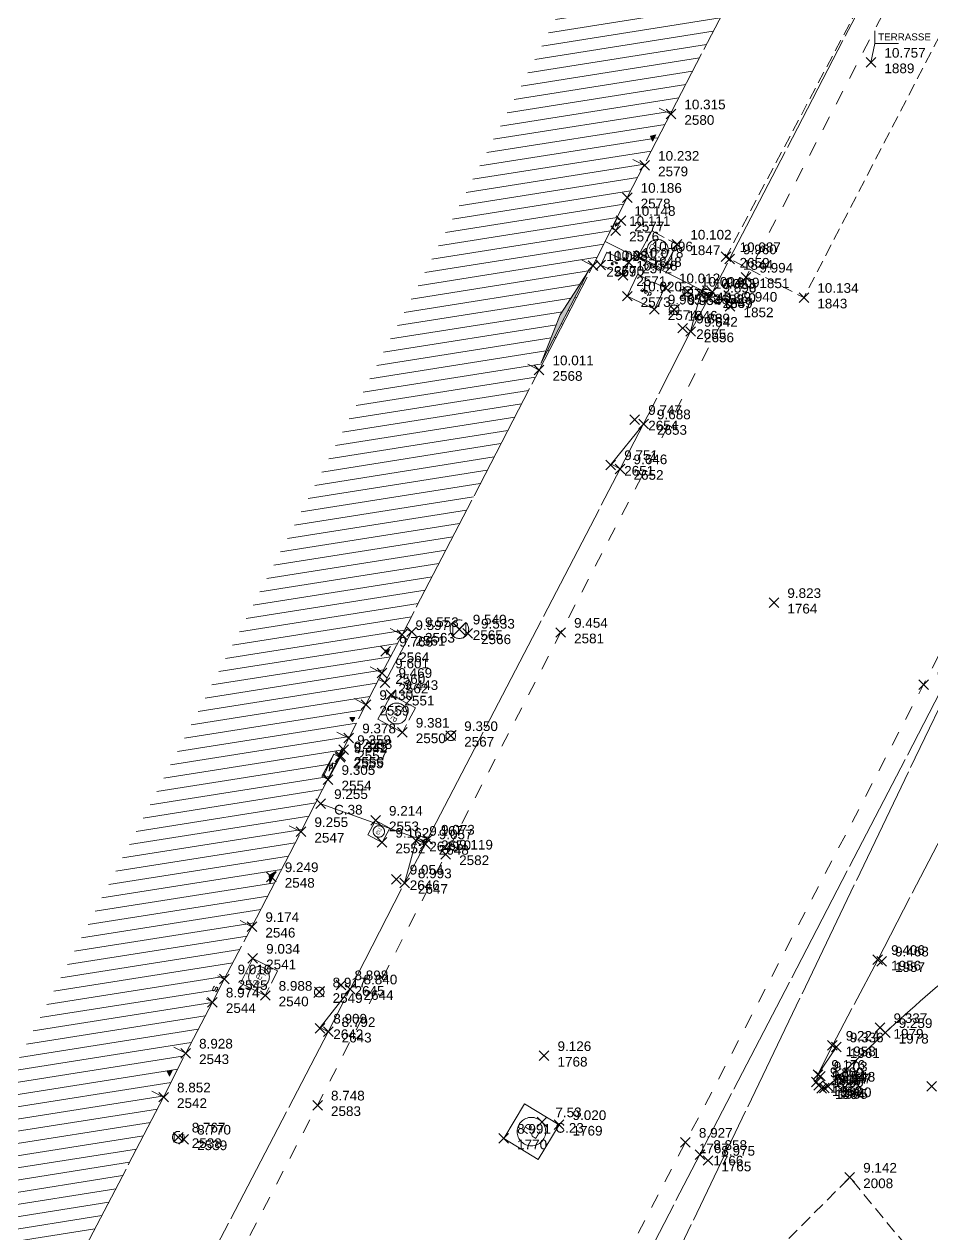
# Model space of a CAD drawing. Header units: metres. Extents: x 1223562 to 1223801, y 7191360 to 7191620.
# Drawn here: x 1223712.33 to 1223731.14, y 7191459.21 to 7191484.27 of the extents above; entities that cross this region are included whole.
import ezdxf

# ---------------------------------------------------------------- set-up
doc = ezdxf.new("R2010")
doc.units = ezdxf.units.M
doc.header["$PDMODE"] = 3
doc.header["$PDSIZE"] = 0.1
for name, pattern in [('LL_0822', [2.5, 2.5, 0]), ('LL_0824', [0.35, 0.1, -0.25]), ('LL_0826', [2.5, 2.5, 0]), ('LL_0829', [0.6, 0.3, -0.3]), ('RL_1103', [0.375, 0.25, -0.125]), ('RL_1105', [2.5, 2.5, 0]), ('RL_1110', [2.5, 2.5, 0]), ('Socle_Continu', [2.5, 2.5, 0]), ('YL_2901', [2.5, 2.5, 0])]:
    doc.linetypes.add(name, pattern=pattern)
for name, color, linetype, lineweight in [('BATIH_SCS', 201, 'Socle_Continu', 13), ('BATIM_SCI', 201, 'Socle_Continu', 13), ('EAUPO_SCS', 140, 'Socle_Continu', 13), ('ELECT_SCS', 1, 'Socle_Continu', 13), ('GAZFL_SCS', 40, 'Socle_Continu', 13), ('SIGTA_SCI', 7, 'Socle_Continu', 13), ('SIGTM_SCI', 1, 'Socle_Continu', 13), ('SIGTO_SCI', 255, 'Socle_Continu', 13), ('TELEC_SCS', 3, 'Socle_Continu', 13), ('VOIRI_SCS', 7, 'Socle_Continu', 13)]:
    doc.layers.add(name, color=color, linetype=linetype, lineweight=lineweight)
for name, color, linetype, lineweight, true_color in [('BATIM_SCS', 7, 'Socle_Continu', 13, 0xdf7fff), ('EAUPL_SCS', 5, 'Socle_Continu', 13, 0x0000ff), ('EAUUS_SCS', 7, 'Socle_Continu', 13, 0x7f3f00), ('SIGTS_PSS', 7, 'Socle_Continu', 13, 0x9966cc)]:
    doc.layers.add(name, color=color, linetype=linetype, lineweight=lineweight, true_color=true_color)
doc.styles.get("Standard").update_dxf_attribs({"font": 'arial.ttf'})
doc.styles.add('Style_2', font='WINGDNG3.TTF')
doc.linetypes.add('BL_0068', pattern='A,0.508,-0.254,["}",Style_2,S=0.254,R=0,X=-0.2,Y=-0.12],0.254', length=1.016)
pattern_1 = [(9, (0, 0), (-0.03910861626, 0.246922085149), [])]

# ---------------------------------------------------------------- blocks, each defined once
blk = doc.blocks.new('YP_1521')
at = {"layer": 'SIGTO_SCI', "color": 7, "linetype": 'Socle_Continu'}
blk.add_point((0, 0), dxfattribs=at)
at = {"layer": 'SIGTA_SCI', "linetype": 'Socle_Continu'}
blk.add_attdef('ALT', (0.278, 0.099), '', height=0.2, dxfattribs=at)
at = {"layer": 'SIGTA_SCI', "linetype": 'Socle_Continu', "flags": 9}
blk.add_attdef('CALQUE_ALT', (1.69, -1.18), '', height=0.2, dxfattribs=at)
at = {"layer": 'SIGTM_SCI', "linetype": 'Socle_Continu'}
blk.add_attdef('MAT', (0.278, -0.223), '', height=0.2, dxfattribs=at)
at = {"layer": 'SIGTM_SCI', "linetype": 'Socle_Continu', "flags": 9}
blk.add_attdef('CALQUE_MAT', (1.69, -1.501), '', height=0.2, dxfattribs=at)
at = {"layer": 'SIGTO_SCI', "linetype": 'Socle_Continu', "flags": 9}
for tag, p in [('ID', (1.69, 0.105)), ('NATURE', (1.69, -0.216)), ('FAMILLE', (1.69, -0.538)), ('CALQUE', (1.69, -0.859)), ('PCRS', (1.69, -1.823))]:
    blk.add_attdef(tag, p, '', height=0.2, dxfattribs=at)
blk = doc.blocks.new('CP_0163')
at = {"layer": 'EAUUS_SCS', "linetype": 'Socle_Continu'}
blk.add_lwpolyline([(0, 0), (1, 0), (1, 1), (0, 1)], close=True, dxfattribs=at)
at = {"layer": 'EAUUS_SCS', "linetype": 'Socle_Continu', "const_width": 0.0235, "flags": 128}
for points in [[(0.45, 0.412), (0.362, 0.412, -0.405328), (0.31, 0.465), (0.31, 0.553, -0.999132), (0.45, 0.553), (0.45, 0.518), (0.327, 0.518)], [(0.538, 0.624), (0.538, 0.474, 0.410802), (0.6, 0.412), (0.679, 0.412), (0.679, 0.624)]]:
    blk.add_lwpolyline(points, format="xyb", dxfattribs=at)
at = {"layer": 'EAUUS_SCS', "linetype": 'Socle_Continu'}
blk.add_circle((0.5, 0.5), 0.353, dxfattribs=at)
at = {"layer": 'EAUUS_SCS', "linetype": 'Socle_Continu', "flags": 9}
for tag, p in [('ID', (1.381, 1.06)), ('NATURE', (1.381, 0.739)), ('FAMILLE', (1.381, 0.417)), ('CALQUE', (1.381, 0.096)), ('PCRS', (1.381, -0.225)), ('TYPE', (1.381, -0.546))]:
    blk.add_attdef(tag, p, '', height=0.2, dxfattribs=at)
blk = doc.blocks.new('AP_0001')
at = {"layer": 'EAUPO_SCS', "linetype": 'Socle_Continu'}
blk.add_line((0.113, 0.113), (-0.113, -0.113), dxfattribs=at)
blk.add_circle((0, 0), 0.1, dxfattribs=at)
at = {"layer": 'EAUPO_SCS', "linetype": 'Socle_Continu', "flags": 9}
for tag, p in [('ID', (0.809, 0.507)), ('NATURE', (0.809, 0.186)), ('FAMILLE', (0.809, -0.135)), ('CALQUE', (0.809, -0.456)), ('PCRS', (0.809, -0.778))]:
    blk.add_attdef(tag, p, '', height=0.2, dxfattribs=at)
blk = doc.blocks.new('AP_0003')
at = {"layer": 'EAUPO_SCS', "linetype": 'Socle_Continu', "flags": 128}
blk.add_lwpolyline([(-0.001, 1), (0.999, 1.001), (1, 0.001), (0, 0)], close=True, dxfattribs=at)
at = {"layer": 'EAUPO_SCS', "linetype": 'Socle_Continu', "const_width": 0.0215, "flags": 128}
for points in [[(0.282, 0.597, -0.408207), (0.338, 0.54), (0.338, 0.403), (0.258, 0.403, -1.002527), (0.258, 0.5)], [(0.564, 0.403), (0.484, 0.403, -0.408864), (0.435, 0.452), (0.435, 0.533, -0.99952), (0.564, 0.533), (0.564, 0.5), (0.435, 0.5)], [(0.661, 0.307), (0.661, 0.597), (0.734, 0.597, -0.410969), (0.79, 0.54), (0.79, 0.46, -0.406349), (0.734, 0.403), (0.661, 0.403)]]:
    blk.add_lwpolyline(points, format="xyb", dxfattribs=at)
for points in [[(0.225, 0.597), (0.282, 0.597)], [(0.338, 0.5), (0.258, 0.5)]]:
    blk.add_lwpolyline(points, dxfattribs=at)
at = {"layer": 'EAUPO_SCS', "linetype": 'Socle_Continu'}
blk.add_circle((0.5, 0.5), 0.375, dxfattribs=at)
at = {"layer": 'EAUPO_SCS', "linetype": 'Socle_Continu', "flags": 9}
for tag, p in [('NATURE', (1.446, 0.708)), ('ID', (1.446, 1.029)), ('FAMILLE', (1.446, 0.386)), ('CALQUE', (1.446, 0.065)), ('TYPE', (1.446, -0.577)), ('PCRS', (1.446, -0.256))]:
    blk.add_attdef(tag, p, '', height=0.2, dxfattribs=at)
blk = doc.blocks.new('BP_0091')
at = {"layer": 'EAUPL_SCS', "linetype": 'Socle_Continu'}
h = blk.add_hatch(color=256, dxfattribs=at)
h.dxf.hatch_style = 1
h.paths.add_polyline_path([(0.094, 0), (0.906, 0, 0.388383)])
blk.add_line((0.906, 0), (0.094, 0), dxfattribs=at)
at = {"layer": 'EAUPL_SCS', "linetype": 'Socle_Continu', "flags": 128}
blk.add_lwpolyline([(0, 0), (0, 0.505), (1, 0.505), (1, 0)], close=True, dxfattribs=at)
at = {"layer": 'EAUPL_SCS', "linetype": 'Socle_Continu'}
blk.add_arc((0.5, -0.444), 0.602, 47.54938, 132.45062, dxfattribs=at)
at = {"layer": 'EAUPL_SCS', "linetype": 'Socle_Continu', "flags": 9}
for tag, p in [('NATURE', (1.448, 0.587)), ('ID', (1.448, 0.909)), ('CALQUE', (1.448, -0.055)), ('FAMILLE', (1.448, 0.266)), ('PCRS', (1.448, -0.377))]:
    blk.add_attdef(tag, p, '', height=0.2, dxfattribs=at)
blk = doc.blocks.new('LP_0841')
at = {"layer": 'VOIRI_SCS', "linetype": 'Socle_Continu', "flags": 128}
blk.add_lwpolyline([(0, 0), (0, 0.5), (1, 0)], dxfattribs=at)
at = {"layer": 'VOIRI_SCS', "linetype": 'Socle_Continu', "flags": 9}
for tag, p in [('ID', (1.428, 0.548)), ('NATURE', (1.428, 0.227)), ('FAMILLE', (1.428, -0.095)), ('CALQUE', (1.428, -0.416)), ('PCRS', (1.428, -0.737))]:
    blk.add_attdef(tag, p, '', height=0.2, dxfattribs=at)
blk = doc.blocks.new('JP_0701')
at = {"layer": 'GAZFL_SCS', "linetype": 'Socle_Continu'}
for p, q in [((0.353, 0.353), (-0.353, -0.353)), ((-0.353, -0.353), (-0.353, 0.353)), ((-0.353, 0.353), (0.353, -0.353)), ((0.353, 0.353), (0.353, -0.353))]:
    blk.add_line(p, q, dxfattribs=at)
blk.add_circle((0, 0), 0.5, dxfattribs=at)
at = {"layer": 'GAZFL_SCS', "linetype": 'Socle_Continu', "flags": 9}
for tag, p in [('ID', (1.116, 0.579)), ('NATURE', (1.116, 0.258)), ('FAMILLE', (1.116, -0.063)), ('CALQUE', (1.116, -0.385)), ('PCRS', (1.116, -0.706))]:
    blk.add_attdef(tag, p, '', height=0.2, dxfattribs=at)
blk = doc.blocks.new('RP_1121')
at = {"layer": 'BATIM_SCS', "linetype": 'Socle_Continu'}
blk.add_hatch(color=256, dxfattribs=at).paths.add_polyline_path([(0.438, 0.086), (0.5, 0.172), (0.563, 0.086)])
for p, q in [((0, 0.276), (0, 0)), ((1, -0.001), (1, 0.275)), ((0.438, 0.086), (0.5, 0.172)), ((0.5, 0.172), (0.563, 0.086)), ((0.563, 0.086), (0.438, 0.086))]:
    blk.add_line(p, q, dxfattribs=at)
at = {"layer": 'BATIM_SCS', "linetype": 'Socle_Continu', "flags": 9}
for tag, p in [('ID', (1.431, 0.651)), ('NATURE', (1.431, 0.33)), ('FAMILLE', (1.431, 0.008)), ('CALQUE', (1.431, -0.313)), ('PCRS', (1.431, -0.634))]:
    blk.add_attdef(tag, p, '', height=0.2, dxfattribs=at)
blk = doc.blocks.new('FP_0406')
at = {"layer": 'ELECT_SCS', "linetype": 'Socle_Continu'}
blk.add_hatch(color=256, dxfattribs=at).paths.add_polyline_path([(0, 0), (0, 0.286), (1, 0.286), (0.1, 0.229)])
at = {"layer": 'ELECT_SCS', "linetype": 'Socle_Continu', "flags": 128}
blk.add_lwpolyline([(0, 0.286), (0, 0), (1, 0), (1, 0.286)], close=True, dxfattribs=at)
at = {"layer": 'ELECT_SCS', "linetype": 'Socle_Continu'}
blk.add_lwpolyline([(0, 0), (0, 0.286), (1, 0.286), (0.1, 0.229)], close=True, dxfattribs=at)
at = {"layer": 'ELECT_SCS', "linetype": 'Socle_Continu', "flags": 128}
blk.add_lwpolyline([(0.689, 0.161), (0.466, 0.074), (0.473, 0.136), (0.314, 0.12), (0.54, 0.215), (0.526, 0.147), (0.689, 0.161)], dxfattribs=at)
at = {"layer": 'ELECT_SCS', "linetype": 'Socle_Continu', "flags": 9}
for tag, p in [('NATURE', (1.244, 0.357)), ('ID', (1.244, 0.678)), ('FAMILLE', (1.244, 0.035)), ('CALQUE', (1.244, -0.286)), ('PCRS', (1.244, -0.607))]:
    blk.add_attdef(tag, p, '', height=0.2, dxfattribs=at)
blk = doc.blocks.new('RP_1122')
at = {"layer": 'BATIM_SCS', "linetype": 'Socle_Continu'}
blk.add_hatch(color=256, dxfattribs=at).paths.add_polyline_path([(0.062, 0.033), (0.938, 0.033), (0.5, 0.133)])
for p, q in [((0, 0.265), (0, 0)), ((1, 0), (1, 0.265)), ((0.5, 0.133), (0.062, 0.033)), ((0.938, 0.033), (0.5, 0.133)), ((0.062, 0.033), (0.938, 0.033))]:
    blk.add_line(p, q, dxfattribs=at)
at = {"layer": 'BATIM_SCS', "linetype": 'Socle_Continu', "flags": 9}
for tag, p in [('ID', (1.342, 0.871)), ('NATURE', (1.342, 0.549)), ('FAMILLE', (1.342, 0.228)), ('CALQUE', (1.342, -0.093)), ('PCRS', (1.342, -0.415))]:
    blk.add_attdef(tag, p, '', height=0.2, dxfattribs=at)
blk = doc.blocks.new('IP_0645')
at = {"layer": 'TELEC_SCS', "linetype": 'Socle_Continu'}
h = blk.add_hatch(color=256, dxfattribs=at)
edge = h.paths.add_edge_path()
edge.add_ellipse((0.552, 0.603), major_axis=(-0.0325, 0.0325), ratio=1, start_angle=-134.959, end_angle=45.041, ccw=False)
edge.add_ellipse((0.552, 0.603), major_axis=(0.0325, 0.0325), ratio=1, start_angle=135.041, end_angle=315.041, ccw=False)
h = blk.add_hatch(color=256, dxfattribs=at)
edge = h.paths.add_edge_path()
edge.add_ellipse((0.414, 0.404), major_axis=(0.0324, 0.0324), ratio=1, start_angle=-44.959, end_angle=135.041, ccw=False)
edge.add_ellipse((0.414, 0.404), major_axis=(0.0324, 0.0324), ratio=1, start_angle=135.041, end_angle=315.041, ccw=False)
at = {"layer": 'TELEC_SCS', "linetype": 'Socle_Continu', "flags": 128}
blk.add_lwpolyline([(0, 1), (1, 1), (1, 0), (0, 0)], close=True, dxfattribs=at)
at = {"layer": 'TELEC_SCS', "linetype": 'Socle_Continu'}
for points in [[(0.378, 0.5, 0.062521), (0.367, 0.41, 0.003745), (0.367, 0.404, 0.098491)], [(0.413, 0.573, 0.059478), (0.388, 0.529, 0.035459), (0.378, 0.5, 0.098491)], [(0.47, 0.622, 0.070816), (0.429, 0.592, 0.035655), (0.413, 0.573, 0.098491)], [(0.55, 0.649, 0.060394), (0.492, 0.633, 0.025244), (0.47, 0.622, 0.098491)], [(0.598, 0.603, 0.098311), (0.594, 0.621, 0.098491), (0.584, 0.636, 0.098491), (0.57, 0.646, 0.098491), (0.552, 0.649, 0.098491), (0.534, 0.646, 0.098491), (0.52, 0.636, 0.098491), (0.51, 0.621, 0.098491), (0.506, 0.603, 0.000179), (0.506, 0.603, 0.098491)], [(0.506, 0.603, 0.098311), (0.51, 0.586, 0.098491), (0.52, 0.571, 0.098491), (0.534, 0.561, 0.098491), (0.552, 0.557, 0.098491), (0.57, 0.561, 0.098491), (0.584, 0.571, 0.098491), (0.594, 0.586, 0.098491), (0.598, 0.603, 0.000179), (0.598, 0.603, 0.098491)], [(0.46, 0.404, 0.098311), (0.457, 0.422, 0.098491), (0.447, 0.437, 0.098491), (0.432, 0.447, 0.098491), (0.414, 0.45, 0.098491), (0.397, 0.447, 0.098491), (0.382, 0.437, 0.098491), (0.372, 0.422, 0.098491), (0.369, 0.404, 0.000179), (0.369, 0.404, 0.098491)], [(0.369, 0.404, 0.098311), (0.372, 0.387, 0.098491), (0.382, 0.372, 0.098491), (0.397, 0.362, 0.098491), (0.414, 0.359, 0.098491), (0.432, 0.362, 0.098491), (0.447, 0.372, 0.098491), (0.457, 0.387, 0.098491), (0.46, 0.404, 0.000179), (0.46, 0.404, 0.098491)]]:
    blk.add_lwpolyline(points, format="xyb", dxfattribs=at)
at = {"layer": 'TELEC_SCS', "linetype": 'Socle_Continu', "flags": 9}
for tag, p in [('ID', (1.139, 0.951)), ('NATURE', (1.139, 0.63)), ('FAMILLE', (1.139, 0.309)), ('CALQUE', (1.139, -0.012)), ('PCRS', (1.139, -0.334))]:
    blk.add_attdef(tag, p, '', height=0.2, dxfattribs=at)
blk = doc.blocks.new('AP_0009')
at = {"layer": 'EAUPO_SCS', "linetype": 'Socle_Continu', "flags": 128}
blk.add_lwpolyline([(1, 0), (0, 0), (0, 1), (1, 1)], close=True, dxfattribs=at)
at = {"layer": 'EAUPO_SCS', "linetype": 'Socle_Continu', "const_width": 0.0132, "flags": 128}
for points in [[(0.366, 0.559, -0.408207), (0.401, 0.525), (0.401, 0.441), (0.352, 0.441, -1.002527), (0.352, 0.5)], [(0.54, 0.441), (0.49, 0.441, -0.408864), (0.46, 0.47), (0.46, 0.52, -0.99952), (0.54, 0.52), (0.54, 0.5), (0.46, 0.5)], [(0.599, 0.381), (0.599, 0.559), (0.643, 0.559, -0.410969), (0.678, 0.525), (0.678, 0.475, -0.406349), (0.643, 0.441), (0.599, 0.441)]]:
    blk.add_lwpolyline(points, format="xyb", dxfattribs=at)
for points in [[(0.332, 0.559), (0.366, 0.559)], [(0.401, 0.5), (0.352, 0.5)]]:
    blk.add_lwpolyline(points, dxfattribs=at)
at = {"layer": 'EAUPO_SCS', "linetype": 'Socle_Continu', "flags": 9}
for tag, p in [('ID', (1.244, 0.846)), ('NATURE', (1.244, 0.525)), ('FAMILLE', (1.244, 0.204)), ('CALQUE', (1.244, -0.118)), ('PCRS', (1.244, -0.439))]:
    blk.add_attdef(tag, p, '', height=0.2, dxfattribs=at)
blk = doc.blocks.new('LP_0842')
at = {"layer": 'VOIRI_SCS', "linetype": 'Socle_Continu', "flags": 128}
blk.add_lwpolyline([(1, 0), (1, 0.5), (0, 0)], dxfattribs=at)
at = {"layer": 'VOIRI_SCS', "linetype": 'Socle_Continu', "flags": 9}
for tag, p in [('ID', (1.488, 0.614)), ('NATURE', (1.488, 0.292)), ('FAMILLE', (1.488, -0.029)), ('CALQUE', (1.488, -0.35)), ('PCRS', (1.488, -0.672))]:
    blk.add_attdef(tag, p, '', height=0.2, dxfattribs=at)
blk = doc.blocks.new('*U65')
at = {"layer": 'BATIM_SCI', "linetype": 'Socle_Continu'}
blk.add_line((0.114, 0.54), (0, 0), dxfattribs=at)
at = {"layer": 'BATIM_SCI', "linetype": 'Socle_Continu', "flags": 128}
blk.add_lwpolyline([(0.787, 0.54), (0.114, 0.54), (0.114, 0.897)], dxfattribs=at)
at = {"layer": 'BATIM_SCI', "linetype": 'Socle_Continu'}
blk.add_point((0, 0), dxfattribs=at)
blk.add_attdef('TXT', (0.203, 0.627), '', height=0.2, dxfattribs=at)
at = {"layer": 'BATIM_SCI', "linetype": 'Socle_Continu', "flags": 9}
for tag, p in [('NATURE', (1.967, -0.177)), ('ID', (1.967, 0.144)), ('FAMILLE', (1.967, -0.499)), ('CALQUE', (1.967, -0.82)), ('PCRS', (1.967, -1.141))]:
    blk.add_attdef(tag, p, '', height=0.2, dxfattribs=at)
blk = doc.blocks.new('RP_1123')
at = {"layer": 'BATIM_SCS', "linetype": 'Socle_Continu'}
for p, q in [((0, 0.25), (0, 0)), ((0, 0), (0.898, 0)), ((0.365, 0.188), (0.421, 0.203)), ((0.365, 0.188), (0.365, 0.156)), ((0.365, 0.141), (0.365, 0.156)), ((0.365, 0.141), (0.393, 0.125)), ((0.421, 0.047), (0.365, 0.062)), ((0.393, 0.125), (0.477, 0.125)), ((0.477, 0.203), (0.421, 0.203)), ((0.477, 0.047), (0.421, 0.047)), ((0.477, 0.203), (0.533, 0.188)), ((0.477, 0.125), (0.533, 0.109)), ((0.533, 0.062), (0.477, 0.047)), ((0.533, 0.109), (0.533, 0.094)), ((0.533, 0.094), (0.533, 0.062)), ((0.898, 0), (0.898, 0.25))]:
    blk.add_line(p, q, dxfattribs=at)
at = {"layer": 'BATIM_SCS', "linetype": 'Socle_Continu', "flags": 9}
for tag, p in [('ID', (1.247, 0.805)), ('NATURE', (1.247, 0.484)), ('CALQUE', (1.247, -0.159)), ('FAMILLE', (1.247, 0.163)), ('PCRS', (1.247, -0.48))]:
    blk.add_attdef(tag, p, '', height=0.2, dxfattribs=at)

msp = doc.modelspace()

# ---------------------------------------------------------------- hatches: boundary and pattern name
at = {"layer": 'BATIH_SCS', "linetype": 'Socle_Continu'}
h = msp.add_hatch(dxfattribs=at)
h.set_pattern_fill('RL_1107', color=256, angle=324, pattern_type=2)
h.set_pattern_definition(pattern_1)
h.paths.add_polyline_path([(1223715.221, 7191462.04), (1223715.678, 7191462.949), (1223716.233, 7191464.007), (1223716.476, 7191464.486), (1223717.052, 7191465.57), (1223718.068, 7191467.537), (1223719.743, 7191470.824), (1223720.161, 7191471.617), (1223723.001, 7191477.102), (1223724.116, 7191479.261), (1223724.827, 7191480.674), (1223728.369, 7191487.521), (1223729.933, 7191490.592), (1223729.809, 7191490.655, -0.713689), (1223729.362, 7191490.809, -0.535543), (1223729.708, 7191491.04), (1223729.749, 7191491.137), (1223728.002, 7191492.156), (1223727.26, 7191491.953), (1223701.685, 7191442.431), (1223684.443, 7191452.241), (1223682.954, 7191449.637), (1223686.743, 7191447.471), (1223687.774, 7191446.922), (1223687.773, 7191446.921), (1223688.043, 7191446.77), (1223688.066, 7191446.809), (1223691.323, 7191444.938), (1223691.297, 7191444.895), (1223691.966, 7191444.496), (1223692.478, 7191444.206), (1223694.64, 7191442.973), (1223694.98, 7191442.776), (1223696.019, 7191442.187), (1223697.189, 7191441.536), (1223697.785, 7191441.198), (1223701.033, 7191439.35), (1223701.621, 7191439.015), (1223702.807, 7191438.342, 0.15962), (1223702.897, 7191438.327, 0.245462), (1223703.007, 7191438.409), (1223703.554, 7191439.494), (1223703.921, 7191440.222), (1223708.099, 7191448.324), (1223708.732, 7191449.565), (1223709.615, 7191451.28), (1223710.016, 7191452.078), (1223712.5, 7191456.867), (1223712.931, 7191457.654)])
h.paths.add_polyline_path([(1223712.565, 7191457.343), (1223712.667, 7191457.351), (1223712.613, 7191457.253)], flags=16)
h.paths.add_polyline_path([(1223715.344, 7191462.476), (1223715.296, 7191462.572), (1223715.401, 7191462.59)], flags=16)
h.paths.add_polyline_path([(1223709.764, 7191451.768), (1223709.713, 7191451.668), (1223709.662, 7191451.757)], flags=16)
h.paths.add_polyline_path([(1223716.242, 7191464.304), (1223716.254, 7191464.317), (1223716.238, 7191464.287), (1223716.232, 7191464.253), (1223716.248, 7191464.244), (1223716.257, 7191464.24), (1223716.273, 7191464.251), (1223716.295, 7191464.296), (1223716.319, 7191464.321), (1223716.327, 7191464.317), (1223716.352, 7191464.304), (1223716.337, 7191464.274), (1223716.344, 7191464.309), (1223716.319, 7191464.321), (1223716.295, 7191464.296), (1223716.273, 7191464.251), (1223716.225, 7191464.219)], flags=16)
h.paths.add_polyline_path([(1223708.379, 7191449.061), (1223708.3, 7191448.906), (1223708.262, 7191449.023)], flags=16)
h.paths.add_polyline_path([(1223717.42, 7191466.47), (1223717.407, 7191466.633), (1223717.547, 7191466.716)], flags=16)
h.paths.add_polyline_path([(1223719.138, 7191469.819), (1223719.083, 7191469.902), (1223719.182, 7191469.906)], flags=16)
h.paths.add_polyline_path([(1223719.85, 7191471.211), (1223719.8, 7191471.301), (1223719.902, 7191471.31)], flags=16)
h.paths.add_polyline_path([(1223703.584, 7191439.964), (1223703.562, 7191439.918), (1223703.551, 7191439.867), (1223703.589, 7191439.847), (1223703.613, 7191439.864), (1223703.648, 7191439.932), (1223703.683, 7191439.971), (1223703.721, 7191439.952), (1223703.706, 7191439.874), (1223703.688, 7191439.855), (1223703.711, 7191439.9), (1223703.721, 7191439.952), (1223703.683, 7191439.971), (1223703.648, 7191439.932), (1223703.602, 7191439.841), (1223703.551, 7191439.867), (1223703.567, 7191439.944)], flags=16)
h.paths.add_polyline_path([(1223701.384, 7191439.326), (1223701.342, 7191439.336), (1223701.324, 7191439.306), (1223701.337, 7191439.285), (1223701.392, 7191439.254), (1223701.423, 7191439.222), (1223701.417, 7191439.212), (1223701.405, 7191439.192), (1223701.342, 7191439.208), (1223701.326, 7191439.223), (1223701.363, 7191439.202), (1223701.405, 7191439.192), (1223701.423, 7191439.222), (1223701.392, 7191439.254), (1223701.319, 7191439.295), (1223701.342, 7191439.336), (1223701.406, 7191439.32), (1223701.421, 7191439.305)], flags=16)
h.paths.add_polyline_path([(1223697.582, 7191441.491), (1223697.545, 7191441.512), (1223697.502, 7191441.523), (1223697.484, 7191441.492), (1223697.497, 7191441.471), (1223697.553, 7191441.439), (1223697.584, 7191441.408), (1223697.578, 7191441.397), (1223697.566, 7191441.377), (1223697.501, 7191441.393), (1223697.486, 7191441.409), (1223697.523, 7191441.387), (1223697.566, 7191441.377), (1223697.584, 7191441.408), (1223697.553, 7191441.439), (1223697.478, 7191441.482), (1223697.502, 7191441.523), (1223697.566, 7191441.507)], flags=16)
h.paths.add_polyline_path([(1223695.584, 7191442.631), (1223695.607, 7191442.52), (1223695.477, 7191442.593)], flags=16)
h.paths.add_polyline_path([(1223723.041, 7191477.252), (1223723.441, 7191478.242), (1223724.017, 7191479.141)], flags=16)
h.paths.add_polyline_path([(1223694.522, 7191443.079), (1223692.629, 7191444.158), (1223693.625, 7191443.705)], flags=16)
h.paths.add_polyline_path([(1223687.311, 7191447.364), (1223687.331, 7191447.255), (1223687.21, 7191447.32)], flags=16)
h.paths.add_polyline_path([(1223725.351, 7191481.844), (1223725.308, 7191481.95), (1223725.419, 7191481.977)], flags=16)
h = msp.add_hatch(dxfattribs=at)
h.set_pattern_fill('RL_1107', color=256, angle=324, pattern_type=2)
h.set_pattern_definition(pattern_1)
h.paths.add_polyline_path([(1223734.774, 7191458.11), (1223737.57, 7191460.468), (1223738.179, 7191460.991), (1223741.047, 7191463.032), (1223741.806, 7191463.43), (1223744.902, 7191465.188), (1223746.432, 7191466.015), (1223746.502, 7191466.045), (1223747.824, 7191466.636), (1223750.884, 7191468.054), (1223748.434, 7191474.756), (1223748.165, 7191475.484), (1223748.281, 7191475.526), (1223751.777, 7191476.792), (1223754.931, 7191477.924), (1223754.885, 7191478.05), (1223760.818, 7191480.183), (1223761.947, 7191480.614), (1223764.032, 7191481.369), (1223764.066, 7191481.273), (1223765.561, 7191481.815), (1223769.056, 7191483.061), (1223773.425, 7191484.644), (1223774.643, 7191485.075), (1223778.453, 7191486.464), (1223777.426, 7191489.283), (1223773.629, 7191487.899), (1223772.414, 7191487.469), (1223768.034, 7191485.881), (1223767.366, 7191485.639), (1223767.322, 7191485.761), (1223766.466, 7191485.451), (1223766.504, 7191485.348), (1223765.864, 7191485.116), (1223765.83, 7191485.21), (1223764.999, 7191484.909), (1223760.9, 7191483.426), (1223759.774, 7191482.996), (1223753.801, 7191480.848), (1223751.033, 7191479.829), (1223751.071, 7191479.726), (1223750.957, 7191479.685), (1223750.9, 7191479.842), (1223750.782, 7191479.8), (1223749.847, 7191479.464), (1223749.904, 7191479.304), (1223749.94, 7191479.205), (1223749.904, 7191479.304), (1223747.263, 7191478.348), (1223744.312, 7191477.287), (1223744.471, 7191476.835), (1223745.617, 7191473.722), (1223747.119, 7191469.616), (1223746.581, 7191469.366), (1223745.31, 7191468.798), (1223745.135, 7191468.725), (1223743.448, 7191467.812), (1223740.344, 7191466.049), (1223740.343, 7191466.05), (1223739.497, 7191465.606), (1223739.411, 7191465.55), (1223736.329, 7191463.357), (1223735.626, 7191462.753), (1223732.761, 7191460.337), (1223732.069, 7191459.667), (1223729.39, 7191457.078), (1223728.664, 7191456.399), (1223727.217, 7191454.748), (1223726.804, 7191454.242), (1223725.113, 7191451.913), (1223725.062, 7191451.944), (1223724.339, 7191450.834, 0.014624), (1223723.451, 7191449.516, 0.01629), (1223722.554, 7191447.99), (1223721.85, 7191446.726), (1223721.08, 7191445.259), (1223720.409, 7191443.969), (1223719.859, 7191442.869), (1223719.239, 7191441.685), (1223719.239, 7191441.686), (1223718.761, 7191440.858), (1223717.859, 7191439.088), (1223716.812, 7191437.09), (1223715.887, 7191435.293), (1223715.675, 7191434.911), (1223714.504, 7191432.68), (1223714.106, 7191431.934), (1223716.64, 7191430.518), (1223717.15, 7191430.233), (1223717.12, 7191430.179), (1223721.513, 7191427.684), (1223722.195, 7191427.297), (1223722.452, 7191427.162), (1223722.733, 7191427.005), (1223727.812, 7191424.096), (1223727.846, 7191424.157), (1223728.029, 7191424.052), (1223728.048, 7191424.087), (1223728.9, 7191423.572), (1223729.743, 7191423.046), (1223729.905, 7191422.946), (1223729.889, 7191422.92), (1223732.78, 7191421.284), (1223735.413, 7191419.743), (1223736.903, 7191422.347), (1223718.126, 7191433.125), (1223718.316, 7191433.487), (1223718.534, 7191433.88), (1223719.474, 7191435.707), (1223720.524, 7191437.711), (1223721.398, 7191439.426), (1223721.877, 7191440.256), (1223722.53, 7191441.502), (1223723.081, 7191442.606), (1223723.739, 7191443.87), (1223724.489, 7191445.3), (1223725.182, 7191446.543, -0.016433), (1223725.986, 7191447.913, -0.015305), (1223726.815, 7191449.138), (1223726.886, 7191449.248), (1223729.181, 7191452.411), (1223729.507, 7191452.81), (1223730.823, 7191454.31), (1223731.457, 7191454.905), (1223734.155, 7191457.51)])
h.paths.add_polyline_path([(1223732.43, 7191459.9), (1223732.516, 7191459.984), (1223732.531, 7191459.882)], flags=16)
h.paths.add_polyline_path([(1223729.131, 7191456.718), (1223729.145, 7191456.613), (1223729.04, 7191456.633)], flags=16)
h.paths.add_polyline_path([(1223735.986, 7191462.956), (1223736.074, 7191463.032), (1223736.082, 7191462.934)], flags=16)
h.paths.add_polyline_path([(1223724.888, 7191451.282), (1223724.93, 7191451.187), (1223724.826, 7191451.185)], flags=16)
h.paths.add_polyline_path([(1223739.918, 7191465.73), (1223740.027, 7191465.787), (1223740.013, 7191465.682)], flags=16)
h.paths.add_polyline_path([(1223745.901, 7191468.968), (1223746.06, 7191469.039), (1223746.016, 7191468.925)], flags=16)
h.paths.add_polyline_path([(1223719.668, 7191442.319), (1223719.706, 7191442.206), (1223719.592, 7191442.173)], flags=16)
h.paths.add_polyline_path([(1223716.525, 7191436.243), (1223716.585, 7191436.07), (1223716.409, 7191436.019)], flags=16)
h.paths.add_polyline_path([(1223750.285, 7191479.53), (1223750.402, 7191479.572), (1223750.373, 7191479.47)], flags=16)
h.paths.add_polyline_path([(1223752.865, 7191480.362), (1223753.083, 7191480.442), (1223753.02, 7191480.277)], flags=16)
h.paths.add_polyline_path([(1223721.939, 7191427.64), (1223721.939, 7191427.541), (1223721.854, 7191427.589)], flags=16)
h.paths.add_polyline_path([(1223729.413, 7191423.456), (1223729.42, 7191423.35), (1223729.314, 7191423.415)], flags=16)
h.paths.add_polyline_path([(1223760.298, 7191483.104), (1223760.438, 7191483.158), (1223760.399, 7191483.05)], flags=16)
h.paths.add_polyline_path([(1223771.667, 7191487.085), (1223771.841, 7191487.148), (1223771.79, 7191487.017)], flags=16)
h.paths.add_polyline_path([(1223774.047, 7191487.978), (1223774.16, 7191488.019), (1223774.127, 7191487.934)], flags=16)

# ---------------------------------------------------------------- linework, layer by layer
at = {"layer": 'BATIM_SCS', "linetype": 'RL_1105', "flags": 128}
msp.add_lwpolyline([(1223729.933, 7191490.592), (1223728.369, 7191487.521), (1223724.827, 7191480.674), (1223724.116, 7191479.261), (1223723.001, 7191477.102), (1223720.161, 7191471.617), (1223719.743, 7191470.824), (1223718.068, 7191467.537), (1223717.052, 7191465.57), (1223716.476, 7191464.486), (1223716.233, 7191464.007), (1223715.678, 7191462.949), (1223715.221, 7191462.04), (1223712.931, 7191457.654), (1223712.5, 7191456.867), (1223710.016, 7191452.078), (1223709.615, 7191451.28), (1223708.732, 7191449.565), (1223708.099, 7191448.324), (1223703.921, 7191440.222), (1223703.554, 7191439.494), (1223703.007, 7191438.409, -0.245462), (1223702.897, 7191438.327, -0.15962), (1223702.807, 7191438.342), (1223701.621, 7191439.015), (1223701.033, 7191439.35), (1223697.785, 7191441.198), (1223697.189, 7191441.536), (1223696.019, 7191442.187), (1223694.98, 7191442.776), (1223694.64, 7191442.973), (1223692.478, 7191444.206), (1223691.966, 7191444.496), (1223691.297, 7191444.895), (1223691.323, 7191444.938), (1223688.066, 7191446.809), (1223688.043, 7191446.77), (1223687.717, 7191446.953), (1223686.743, 7191447.471), (1223682.954, 7191449.637)], format="xyb", dxfattribs=at)
at = {"layer": 'BATIM_SCS', "linetype": 'RL_1103', "flags": 128}
for points in [[(1223731.553, 7191488.274), (1223733.09, 7191487.475), (1223728.488, 7191478.602), (1223726.948, 7191479.401), (1223726.877, 7191479.447), (1223731.553, 7191488.274)], [(1223730.846, 7191458.676), (1223729.438, 7191460.378), (1223726.562, 7191457.495), (1223725.836, 7191456.15), (1223727.217, 7191454.748)]]:
    msp.add_lwpolyline(points, dxfattribs=at)
at = {"layer": 'BATIM_SCS', "linetype": 'RL_1110', "flags": 128}
msp.add_lwpolyline([(1223719.677, 7191470.694), (1223719.808, 7191470.627), (1223720.358, 7191471.679), (1223720.228, 7191471.747)], dxfattribs=at)
at = {"layer": 'EAUPL_SCS', "linetype": 'BL_0068', "flags": 128}
for points in [[(1223724.369, 7191479.764), (1223726.558, 7191478.662)], [(1223718.476, 7191468.118), (1223720.668, 7191467.333)]]:
    msp.add_lwpolyline(points, dxfattribs=at)
at = {"layer": 'SIGTS_PSS', "linetype": 'YL_2901', "flags": 128}
msp.add_lwpolyline([(1223754.624, 7191615.542), (1223774.768, 7191564.41), (1223759.899, 7191516.921), (1223739.481, 7191487.157), (1223712.27, 7191430.488), (1223666.985, 7191365.329), (1223604.313, 7191397.356), (1223562.746, 7191366.34)], dxfattribs=at)
at = {"layer": 'VOIRI_SCS', "linetype": 'LL_0822', "flags": 128}
for points in [[(1223729.046, 7191494.41), (1223730.404, 7191493.635), (1223731.205, 7191493.169, -0.075027), (1223731.849, 7191492.639, -0.074759), (1223732.306, 7191491.946, -0.066155), (1223732.556, 7191491.144, -0.098596), (1223732.535, 7191490.332, -0.088141), (1223732.32, 7191489.821), (1223732.051, 7191489.248), (1223731.722, 7191488.635), (1223731.553, 7191488.274), (1223726.591, 7191478.716), (1223726.526, 7191478.611)], [(1223736.134, 7191468.205, 0.027954), (1223733.524, 7191466.207, -0.009102), (1223731.853, 7191464.825, 0.019919), (1223730.174, 7191463.374), (1223728.988, 7191462.263)]]:
    msp.add_lwpolyline(points, format="xyb", dxfattribs=at)
at = {"layer": 'VOIRI_SCS', "linetype": 'LL_0829', "flags": 128}
for points in [[(1223731.961, 7191489.071), (1223732.387, 7191488.836), (1223732.006, 7191488.091), (1223727.288, 7191479.021), (1223726.959, 7191478.419), (1223723.448, 7191471.665), (1223721.067, 7191467.071), (1223718.411, 7191461.873), (1223715.073, 7191455.462), (1223711.948, 7191449.391), (1223710.467, 7191446.597), (1223706.017, 7191437.973), (1223705.649, 7191438.138), (1223705.541, 7191438.082)], [(1223738.65, 7191485.834), (1223738.491, 7191485.922), (1223738.456, 7191485.844), (1223738.33, 7191485.88), (1223738.015, 7191485.306), (1223737.97, 7191485.179), (1223737.941, 7191484.692), (1223737.947, 7191484.577), (1223737.904, 7191483.891), (1223737.877, 7191483.771), (1223736.549, 7191481.329), (1223736.368, 7191480.954), (1223730.967, 7191470.585), (1223726.034, 7191461.102), (1223724.241, 7191457.666), (1223721.342, 7191452.082), (1223716.619, 7191442.95), (1223712.505, 7191434.939), (1223712.806, 7191434.767)]]:
    msp.add_lwpolyline(points, dxfattribs=at)
at = {"layer": 'VOIRI_SCS', "linetype": 'LL_0822', "flags": 128}
for points in [[(1223736.561, 7191480.583), (1223731.311, 7191470.433), (1223726.333, 7191460.849), (1223724.597, 7191457.518), (1223724.077, 7191456.532), (1223722.338, 7191453.222), (1223721.842, 7191452.246)], [(1223720.691, 7191467.381), (1223724.68, 7191475.052), (1223725.166, 7191475.984), (1223726.14, 7191477.9), (1223726.526, 7191478.608)], [(1223715.41, 7191457.211), (1223718.632, 7191463.396), (1223719.086, 7191464.278), (1223720.213, 7191466.476), (1223720.645, 7191467.285)]]:
    msp.add_lwpolyline(points, dxfattribs=at)
at = {"layer": 'VOIRI_SCS', "linetype": 'LL_0826', "flags": 128}
msp.add_lwpolyline([(1223738.204, 7191479.596), (1223738.145, 7191479.616), (1223737.867, 7191479.583), (1223737.639, 7191479.461), (1223737.423, 7191479.191), (1223733.719, 7191472.031), (1223730.017, 7191464.888), (1223729.077, 7191463.112), (1223728.778, 7191462.508)], dxfattribs=at)
at = {"layer": 'VOIRI_SCS', "linetype": 'LL_0824', "flags": 128}
msp.add_lwpolyline([(1223728.778, 7191462.508), (1223728.748, 7191462.357), (1223728.794, 7191462.285), (1223728.854, 7191462.224), (1223728.913, 7191462.23), (1223728.988, 7191462.263)], dxfattribs=at)

# ---------------------------------------------------------------- block references
at = {"layer": 'BATIM_SCI', "linetype": 'Socle_Continu', "xscale": 0.7265672, "yscale": 0.7265672, "zscale": 0.7265672}
msp.add_blockref('*U65', (1223729.878, 7191483.474), dxfattribs=at).add_auto_attribs({'TXT': 'TERRASSE'})
at = {"layer": 'BATIM_SCS', "linetype": 'Socle_Continu'}
for name, p, xscale, rotation in [('RP_1121', (1223725.189, 7191481.339), 1.195102390507605, 62.92659071318563), ('RP_1122', (1223723.001, 7191477.102), 2.429328001821729, 62.68320356485118), ('RP_1121', (1223719.743, 7191470.824), 0.8969733235573799, 62.24255123127588), ('RP_1121', (1223719.058, 7191469.477), 0.7786804989114632, 62.82541493669645), ('RP_1121', (1223717.052, 7191465.57), 2.213573108902951, 62.68859047858323), ('RP_1121', (1223715.221, 7191462.04), 1.017822866900697, 63.29162872894631)]:
    msp.add_blockref(name, p, dxfattribs=dict(at, xscale=xscale, rotation=rotation))
at = {"layer": 'BATIM_SCS', "linetype": 'Socle_Continu', "xscale": 0.5983319235013534, "yscale": 0.5983319235013534, "zscale": 0.5983319235013534, "rotation": 63.10607959103433}
msp.add_blockref('RP_1123', (1223716.233, 7191464.007), dxfattribs=at)
at = {"layer": 'EAUPL_SCS', "linetype": 'Socle_Continu', "yscale": 0.4038}
for p, xscale, rotation in [((1223726.526, 7191478.608), 0.1260590627548882, 58.86374265682478), ((1223720.645, 7191467.285), 0.1067717117735296, 64.49429624514678)]:
    msp.add_blockref('BP_0091', p, dxfattribs=dict(at, xscale=xscale, rotation=rotation))
at = {"layer": 'EAUPO_SCS', "linetype": 'Socle_Continu'}
for name, p, xscale, yscale, rotation in [('AP_0003', (1223725.857, 7191479.706), 0.5921763525935125, 0.5921763525935125, 151.9678284561012), ('AP_0009', (1223724.828, 7191478.632), 0.6239623185240893, 0.4950060573776586, 334.3582690382107), ('AP_0003', (1223720.168, 7191469.596), 0.5761782254847951, 0.5761782254847951, 61.71985334129809), ('AP_0003', (1223717.327, 7191464.146), 0.5725230585833793, 0.5725230585833793, 63.60255772773031)]:
    msp.add_blockref(name, p, dxfattribs=dict(at, xscale=xscale, yscale=yscale, rotation=rotation))
for p in [(1223726.079, 7191478.729), (1223725.799, 7191478.349), (1223721.171, 7191469.525), (1223718.445, 7191464.216)]:
    msp.add_blockref('AP_0001', p, dxfattribs=at)
at = {"layer": 'EAUUS_SCS', "linetype": 'Socle_Continu'}
for p, xscale, yscale, rotation in [((1223719.747, 7191467.316), 0.3358480429305195, 0.3358480429305195, 61.41519857139066), ((1223722.268, 7191461.184), 0.8363259132983565, 0.8363259132983565, 328.9136171420478)]:
    msp.add_blockref('CP_0163', p, dxfattribs=dict(at, xscale=xscale, yscale=yscale, rotation=rotation))
at = {"layer": 'ELECT_SCS', "linetype": 'Socle_Continu'}
for p, xscale, yscale, rotation in [((1223724.589, 7191479.989), 0.2329662296510727, 0.33, 62.98135432744959), ((1223718.887, 7191469.107), 0.1462453131813635, 0.1462453131813635, 62.64017672858012), ((1223718.63, 7191468.617), 0.5217872666034267, 0.5217872666034267, 61.47755255851249)]:
    msp.add_blockref('FP_0406', p, dxfattribs=dict(at, xscale=xscale, yscale=yscale, rotation=rotation))
at = {"layer": 'GAZFL_SCS', "linetype": 'Socle_Continu'}
for p, xscale, yscale in [((1223721.349, 7191471.734), 0.3862622396701335, 0.3862622396701335), ((1223715.526, 7191461.21), 0.2423907069655895, 0.2423907069655895)]:
    msp.add_blockref('JP_0701', p, dxfattribs=dict(at, xscale=xscale, yscale=yscale))
at = {"layer": 'SIGTO_SCI', "linetype": 'Socle_Continu'}
for p, values in [((1223729.878, 7191483.474), {'ALT': '10.757', 'MAT': '1889'}), ((1223725.733, 7191482.404), {'ALT': '10.315', 'MAT': '2580'}), ((1223725.189, 7191481.339), {'ALT': '10.232', 'MAT': '2579'}), ((1223724.827, 7191480.674), {'ALT': '10.186', 'MAT': '2578'}), ((1223724.695, 7191480.197), {'ALT': '10.148', 'MAT': '2577'}), ((1223724.589, 7191479.989), {'ALT': '10.111', 'MAT': '2576'}), ((1223725.857, 7191479.706), {'ALT': '10.102', 'MAT': '1847'}), ((1223725.056, 7191479.462), {'ALT': '10.096', 'MAT': '1848'}), ((1223726.877, 7191479.447), {'ALT': '10.087', 'MAT': '2659'}), ((1223724.116, 7191479.261), {'ALT': '10.088', 'MAT': '2569'}), ((1223724.278, 7191479.277), {'ALT': '10.081', 'MAT': '2570'}), ((1223724.859, 7191479.33), {'ALT': '10.078', 'MAT': '2572'}), ((1223726.948, 7191479.401), {'ALT': '9.960', 'MAT': '1844'}), ((1223724.737, 7191479.064), {'ALT': '10.048', 'MAT': '2571'}), ((1223727.288, 7191479.021), {'ALT': '9.994', 'MAT': '1851'}), ((1223725.621, 7191478.801), {'ALT': '10.012', 'MAT': '2575'}), ((1223726.079, 7191478.729), {'ALT': '10.004', 'MAT': '1845'}), ((1223726.344, 7191478.689), {'ALT': '10.023', 'MAT': '2658'}), ((1223726.591, 7191478.716), {'ALT': '9.909', 'MAT': '1850'}), ((1223724.828, 7191478.632), {'ALT': '10.020', 'MAT': '2573'}), ((1223726.526, 7191478.611), {'ALT': '9.890', 'MAT': '2657'}), ((1223726.526, 7191478.608), {'ALT': '9.898', 'MAT': '1849'}), ((1223726.959, 7191478.419), {'ALT': '9.940', 'MAT': '1852'}), ((1223728.488, 7191478.602), {'ALT': '10.134', 'MAT': '1843'}), ((1223725.39, 7191478.362), {'ALT': '9.965', 'MAT': '2574'}), ((1223725.799, 7191478.349), {'ALT': '9.954', 'MAT': '1846'}), ((1223725.978, 7191477.969), {'ALT': '9.889', 'MAT': '2655'}), ((1223726.14, 7191477.9), {'ALT': '9.842', 'MAT': '2656'}), ((1223723.001, 7191477.102), {'ALT': '10.011', 'MAT': '2568'}), ((1223724.984, 7191476.075), {'ALT': '9.747', 'MAT': '2654'}), ((1223725.166, 7191475.984), {'ALT': '9.688', 'MAT': '2653'}), ((1223724.486, 7191475.138), {'ALT': '9.751', 'MAT': '2651'}), ((1223724.68, 7191475.052), {'ALT': '9.646', 'MAT': '2652'}), ((1223727.867, 7191472.282), {'ALT': '9.823', 'MAT': '1764'}), ((1223720.358, 7191471.679), {'ALT': '9.553', 'MAT': '2563'}), ((1223721.349, 7191471.734), {'ALT': '9.540', 'MAT': '2565'}), ((1223721.521, 7191471.647), {'ALT': '9.533', 'MAT': '2566'}), ((1223723.448, 7191471.665), {'ALT': '9.454', 'MAT': '2581'}), ((1223720.161, 7191471.617), {'ALT': '9.597', 'MAT': '2561'}), ((1223719.825, 7191471.274), {'ALT': '9.766', 'MAT': '2564'}), ((1223719.743, 7191470.824), {'ALT': '9.601', 'MAT': '2560'}), ((1223719.808, 7191470.627), {'ALT': '9.469', 'MAT': '2562'}), ((1223730.967, 7191470.585), {'ALT': '9.620', 'MAT': '1761'}), ((1223719.414, 7191470.169), {'ALT': '9.430', 'MAT': '2559'}), ((1223719.933, 7191470.377), {'ALT': '9.443', 'MAT': '2551'}), ((1223719.058, 7191469.477), {'ALT': '9.378', 'MAT': '2558'}), ((1223720.168, 7191469.596), {'ALT': '9.381', 'MAT': '2550'}), ((1223721.171, 7191469.525), {'ALT': '9.350', 'MAT': '2567'}), ((1223718.954, 7191469.237), {'ALT': '9.359', 'MAT': '2557'}), ((1223718.879, 7191469.076), {'ALT': '9.342', 'MAT': '2555'}), ((1223718.887, 7191469.107), {'ALT': '9.345', 'MAT': '2556'}), ((1223718.63, 7191468.617), {'ALT': '9.305', 'MAT': '2554'}), ((1223718.476, 7191468.118), {'ALT': '9.255', 'MAT': 'C.38'}), ((1223719.613, 7191467.772), {'ALT': '9.214', 'MAT': '2553'}), ((1223718.068, 7191467.537), {'ALT': '9.255', 'MAT': '2547'}), ((1223719.747, 7191467.316), {'ALT': '9.162', 'MAT': '2552'}), ((1223720.448, 7191467.356), {'ALT': '9.167', 'MAT': '2649'}), ((1223720.645, 7191467.285), {'ALT': '9.057', 'MAT': '2648'}), ((1223720.691, 7191467.381), {'ALT': '9.073', 'MAT': '2650'}), ((1223721.067, 7191467.071), {'ALT': '9.119', 'MAT': '2582'}), ((1223717.453, 7191466.603), {'ALT': '9.249', 'MAT': '2548'}), ((1223720.042, 7191466.553), {'ALT': '9.054', 'MAT': '2646'}), ((1223720.213, 7191466.476), {'ALT': '8.993', 'MAT': '2647'}), ((1223717.052, 7191465.57), {'ALT': '9.174', 'MAT': '2546'}), ((1223717.068, 7191464.913), {'ALT': '9.034', 'MAT': '2541'}), ((1223730.017, 7191464.888), {'ALT': '9.406', 'MAT': '1956'}), ((1223730.098, 7191464.856), {'ALT': '9.468', 'MAT': '1957'}), ((1223716.476, 7191464.486), {'ALT': '9.010', 'MAT': '2545'}), ((1223717.327, 7191464.146), {'ALT': '8.988', 'MAT': '2540'}), ((1223718.445, 7191464.216), {'ALT': '8.917', 'MAT': '2549'}), ((1223718.899, 7191464.364), {'ALT': '8.898', 'MAT': '2645'}), ((1223719.086, 7191464.278), {'ALT': '8.840', 'MAT': '2644'}), ((1223716.233, 7191464.007), {'ALT': '8.974', 'MAT': '2544'}), ((1223718.459, 7191463.466), {'ALT': '8.909', 'MAT': '2642'}), ((1223718.632, 7191463.396), {'ALT': '8.792', 'MAT': '2643'}), ((1223730.067, 7191463.477), {'ALT': '9.337', 'MAT': '1979'}), ((1223730.174, 7191463.374), {'ALT': '9.259', 'MAT': '1978'}), ((1223715.678, 7191462.949), {'ALT': '8.928', 'MAT': '2543'}), ((1223723.105, 7191462.897), {'ALT': '9.126', 'MAT': '1768'}), ((1223729.077, 7191463.112), {'ALT': '9.224', 'MAT': '1958'}), ((1223729.161, 7191463.076), {'ALT': '9.336', 'MAT': '1961'}), ((1223728.778, 7191462.508), {'ALT': '9.176', 'MAT': '1959'}), ((1223728.828, 7191462.475), {'ALT': '9.203', 'MAT': '1960'}), ((1223728.748, 7191462.357), {'ALT': '9.169', 'MAT': '1962'}), ((1223728.794, 7191462.285), {'ALT': '9.164', 'MAT': '1963'}), ((1223728.854, 7191462.224), {'ALT': '9.157', 'MAT': '1964'}), ((1223728.913, 7191462.23), {'ALT': '9.147', 'MAT': '1965'}), ((1223728.988, 7191462.263), {'ALT': '9.148', 'MAT': '1980'}), ((1223731.138, 7191462.265), {'ALT': '9.295', 'MAT': '2000'}), ((1223715.221, 7191462.04), {'ALT': '8.852', 'MAT': '2542'}), ((1223718.411, 7191461.873), {'ALT': '8.748', 'MAT': '2583'}), ((1223723.06, 7191461.526), {'ALT': '7.53', 'MAT': 'C.23'}), ((1223723.416, 7191461.468), {'ALT': '9.020', 'MAT': '1769'}), ((1223715.526, 7191461.21), {'ALT': '8.767', 'MAT': '2538'}), ((1223715.639, 7191461.166), {'ALT': '8.770', 'MAT': '2539'}), ((1223722.268, 7191461.184), {'ALT': '8.991', 'MAT': '1770'}), ((1223726.034, 7191461.102), {'ALT': '8.927', 'MAT': '1767'}), ((1223726.333, 7191460.849), {'ALT': '8.858', 'MAT': '1766'}), ((1223726.499, 7191460.728), {'ALT': '8.975', 'MAT': '1765'}), ((1223729.438, 7191460.378), {'ALT': '9.142', 'MAT': '2008'})]:
    msp.add_blockref('YP_1521', p, dxfattribs=at).add_auto_attribs(values)
at = {"layer": 'TELEC_SCS', "linetype": 'Socle_Continu', "xscale": 0.5053115481197462, "yscale": 0.292261274919469, "rotation": 335.0645251539901}
msp.add_blockref('IP_0645', (1223724.278, 7191479.277), dxfattribs=at)
at = {"layer": 'VOIRI_SCS', "linetype": 'Socle_Continu'}
for name, p, xscale, yscale, zscale, rotation in [('LP_0842', (1223726.14, 7191477.9), 0.8084, 0.3973149711966946, 1.999999998778009, 61.50266365766658), ('LP_0841', (1223724.68, 7191475.052), 1.0509, 0.4234550351628982, 2.073625861714333, 62.42326499153717), ('LP_0842', (1223720.213, 7191466.476), 0.9168, 0.4187059961395272, 1.999999995268128, 61.91182747493022), ('LP_0841', (1223718.632, 7191463.396), 0.9915, 0.3732092307439462, 1.808053465991812, 62.75112851789487), ('LP_0841', (1223729.077, 7191463.112), 0.6741, 0.183554534452614, 3.053902083681068, 243.6639943689153)]:
    msp.add_blockref(name, p, dxfattribs=dict(at, xscale=xscale, yscale=yscale, zscale=zscale, rotation=rotation))

doc.saveas('drawing.dxf')
